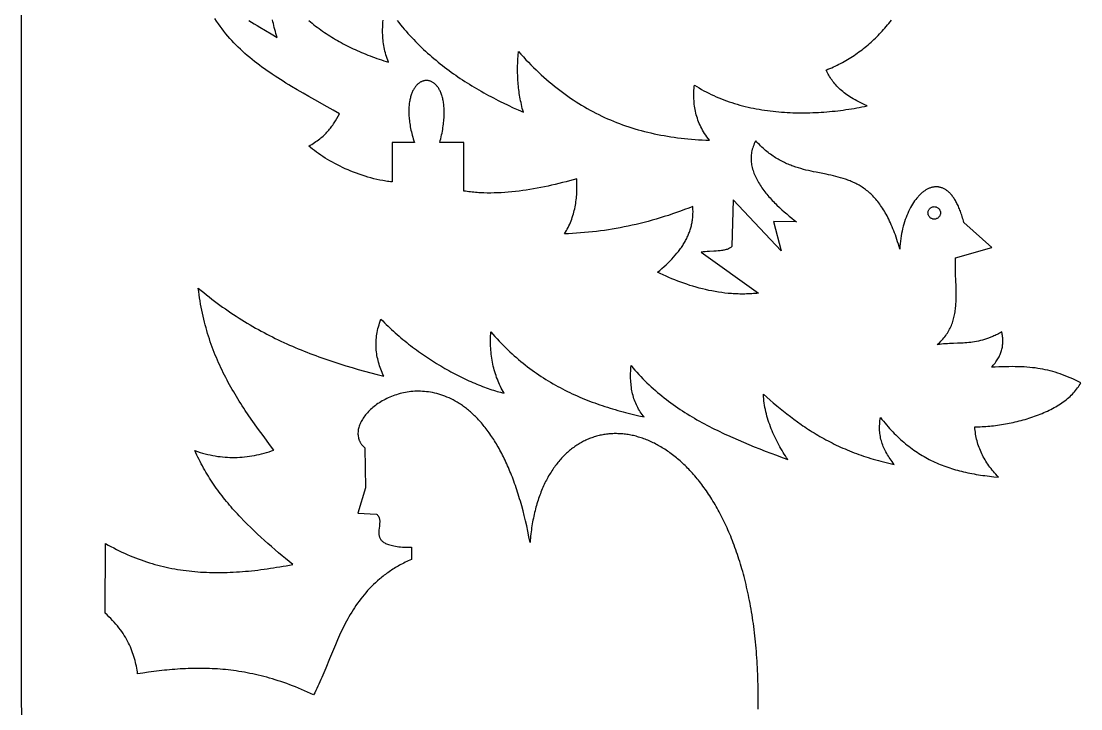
# Model space of a CAD drawing. Extents: x 2 to 372, y 3 to 246.
# Drawn here: x 98.9 to 192.2, y 63.8 to 124.4 of the extents above; entities that cross this region are included whole.
import ezdxf

# ---------------------------------------------------------------- set-up
doc = ezdxf.new("R2010")
doc.units = 0
doc.layers.add('Default_Layer', color=1, linetype='CONTINUOUS')
doc.layers.add('Vetor', color=1, linetype='CONTINUOUS')

msp = doc.modelspace()

# ---------------------------------------------------------------- linework, layer by layer
at = {"layer": 'Default_Layer'}
msp.add_lwpolyline([(178.723, 107.472), (178.726, 107.529), (178.734, 107.583), (178.748, 107.636), (178.766, 107.686), (178.789, 107.735), (178.817, 107.78), (178.848, 107.822), (178.884, 107.861), (178.923, 107.897), (178.965, 107.928), (179.011, 107.956), (179.059, 107.979), (179.109, 107.998), (179.162, 108.011), (179.217, 108.02), (179.273, 108.022), (179.329, 108.02), (179.384, 108.011), (179.436, 107.998), (179.487, 107.979), (179.535, 107.956), (179.58, 107.928), (179.623, 107.897), (179.662, 107.861), (179.697, 107.822), (179.729, 107.78), (179.757, 107.735), (179.78, 107.686), (179.798, 107.636), (179.812, 107.583), (179.82, 107.529), (179.823, 107.472), (179.82, 107.416), (179.812, 107.362), (179.798, 107.309), (179.78, 107.258), (179.757, 107.21), (179.729, 107.165), (179.697, 107.123), (179.662, 107.083), (179.623, 107.048), (179.58, 107.016), (179.535, 106.989), (179.487, 106.966), (179.436, 106.947), (179.384, 106.934), (179.329, 106.925), (179.273, 106.922), (179.217, 106.925), (179.162, 106.934), (179.109, 106.947), (179.059, 106.966), (179.011, 106.989), (178.965, 107.016), (178.923, 107.048), (178.884, 107.083), (178.848, 107.123), (178.817, 107.165), (178.789, 107.21), (178.766, 107.258), (178.748, 107.309), (178.734, 107.362), (178.726, 107.416), (178.723, 107.472)], close=True, dxfattribs=at)
at = {"layer": 'Vetor'}
for points in [[(98.947, 125.026), (98.967, 2.779)], [(163.772, 63.784), (163.777, 64.099), (163.781, 64.413), (163.782, 64.724), (163.782, 65.034), (163.781, 65.341), (163.777, 65.646), (163.772, 65.949), (163.765, 66.249), (163.756, 66.548), (163.746, 66.845), (163.734, 67.139), (163.72, 67.431), (163.705, 67.722), (163.688, 68.01), (163.669, 68.296), (163.649, 68.579), (163.627, 68.861), (163.604, 69.141), (163.579, 69.418), (163.552, 69.694), (163.524, 69.967), (163.494, 70.238), (163.463, 70.507), (163.431, 70.774), (163.396, 71.039), (163.361, 71.302), (163.324, 71.563), (163.285, 71.821), (163.245, 72.078), (163.204, 72.332), (163.161, 72.584), (163.117, 72.835), (163.071, 73.083), (163.024, 73.329), (162.976, 73.573), (162.926, 73.814), (162.875, 74.054), (162.823, 74.292), (162.769, 74.527), (162.714, 74.761), (162.658, 74.992), (162.6, 75.222), (162.542, 75.449), (162.482, 75.674), (162.421, 75.897), (162.358, 76.118), (162.295, 76.337), (162.23, 76.554), (162.164, 76.769), (162.097, 76.982), (162.029, 77.192), (161.96, 77.401), (161.889, 77.607), (161.818, 77.812), (161.745, 78.014), (161.671, 78.214), (161.596, 78.413), (161.521, 78.609), (161.444, 78.803), (161.366, 78.995), (161.287, 79.185), (161.207, 79.373), (161.126, 79.559), (161.045, 79.743), (160.962, 79.925), (160.878, 80.104), (160.794, 80.282), (160.708, 80.458), (160.622, 80.631), (160.535, 80.803), (160.446, 80.972), (160.357, 81.14), (160.267, 81.305), (160.177, 81.469), (160.085, 81.63), (159.993, 81.789), (159.9, 81.947), (159.806, 82.102), (159.711, 82.255), (159.616, 82.406), (159.52, 82.555), (159.423, 82.702), (159.326, 82.847), (159.227, 82.99), (159.129, 83.131), (159.029, 83.27), (158.929, 83.407), (158.828, 83.542), (158.726, 83.675), (158.624, 83.806), (158.522, 83.935), (158.418, 84.062), (158.315, 84.186), (158.21, 84.309), (158.105, 84.43), (158, 84.549), (157.894, 84.666), (157.787, 84.78), (157.68, 84.893), (157.573, 85.004), (157.465, 85.112), (157.357, 85.219), (157.248, 85.324), (157.138, 85.427), (157.029, 85.527), (156.919, 85.626), (156.808, 85.723), (156.698, 85.817), (156.586, 85.91), (156.475, 86.001), (156.363, 86.089), (156.251, 86.176), (156.139, 86.261), (156.026, 86.344), (155.913, 86.424), (155.8, 86.503), (155.686, 86.58), (155.573, 86.654), (155.459, 86.727), (155.344, 86.798), (155.23, 86.867), (155.116, 86.934), (155.001, 86.999), (154.886, 87.061), (154.771, 87.122), (154.656, 87.181), (154.541, 87.238), (154.426, 87.293), (154.31, 87.346), (154.195, 87.397), (154.079, 87.446), (153.964, 87.493), (153.848, 87.538), (153.732, 87.581), (153.617, 87.622), (153.501, 87.662), (153.386, 87.699), (153.27, 87.734), (153.155, 87.767), (153.039, 87.799), (152.924, 87.828), (152.809, 87.856), (152.694, 87.881), (152.579, 87.905), (152.464, 87.926), (152.349, 87.946), (152.234, 87.963), (152.12, 87.979), (152.006, 87.993), (151.892, 88.005), (151.778, 88.015), (151.664, 88.022), (151.551, 88.028), (151.438, 88.032), (151.325, 88.035), (151.213, 88.035), (151.101, 88.033), (150.989, 88.029), (150.877, 88.024), (150.766, 88.016), (150.655, 88.006), (150.544, 87.995), (150.434, 87.981), (150.324, 87.966), (150.215, 87.949), (150.106, 87.93), (149.998, 87.909), (149.889, 87.886), (149.782, 87.861), (149.675, 87.834), (149.568, 87.805), (149.462, 87.774), (149.356, 87.741), (149.251, 87.707), (149.147, 87.67), (149.043, 87.632), (148.939, 87.592), (148.836, 87.549), (148.734, 87.505), (148.632, 87.459), (148.531, 87.411), (148.431, 87.361), (148.331, 87.31), (148.232, 87.256), (148.133, 87.2), (148.036, 87.143), (147.939, 87.083), (147.842, 87.022), (147.747, 86.959), (147.652, 86.894), (147.558, 86.827), (147.464, 86.758), (147.372, 86.687), (147.28, 86.615), (147.189, 86.54), (147.099, 86.463), (147.01, 86.385), (146.921, 86.305), (146.834, 86.223), (146.747, 86.139), (146.661, 86.053), (146.576, 85.965), (146.492, 85.875), (146.409, 85.784), (146.327, 85.69), (146.246, 85.595), (146.166, 85.498), (146.087, 85.399), (146.008, 85.298), (145.931, 85.195), (145.855, 85.09), (145.78, 84.984), (145.706, 84.875), (145.633, 84.765), (145.561, 84.653), (145.49, 84.539), (145.421, 84.423), (145.352, 84.305), (145.285, 84.186), (145.218, 84.064), (145.153, 83.941), (145.089, 83.816), (145.026, 83.689), (144.965, 83.56), (144.905, 83.429), (144.845, 83.296), (144.788, 83.162), (144.731, 83.025), (144.676, 82.887), (144.622, 82.747), (144.569, 82.605), (144.517, 82.462), (144.467, 82.316), (144.418, 82.169), (144.371, 82.019), (144.325, 81.868), (144.28, 81.715), (144.237, 81.561), (144.195, 81.404), (144.155, 81.246), (144.116, 81.085), (144.078, 80.923), (144.042, 80.759), (144.007, 80.593), (143.974, 80.426), (143.942, 80.256), (143.912, 80.085), (143.884, 79.912), (143.857, 79.737), (143.831, 79.56), (143.807, 79.382), (143.785, 79.201), (143.764, 79.019), (143.745, 78.835), (143.727, 78.649), (143.711, 78.462), (143.618, 78.954), (143.52, 79.435), (143.419, 79.905), (143.314, 80.365), (143.206, 80.813), (143.095, 81.25), (142.98, 81.676), (142.862, 82.092), (142.801, 82.296), (142.74, 82.498), (142.678, 82.697), (142.616, 82.893), (142.552, 83.086), (142.488, 83.277), (142.424, 83.466), (142.358, 83.652), (142.292, 83.835), (142.225, 84.016), (142.157, 84.195), (142.089, 84.371), (142.02, 84.544), (141.95, 84.715), (141.88, 84.884), (141.809, 85.05), (141.737, 85.214), (141.665, 85.375), (141.592, 85.534), (141.519, 85.691), (141.445, 85.845), (141.37, 85.997), (141.295, 86.146), (141.22, 86.294), (141.143, 86.439), (141.067, 86.581), (140.989, 86.722), (140.912, 86.86), (140.833, 86.996), (140.754, 87.129), (140.675, 87.261), (140.595, 87.39), (140.515, 87.517), (140.434, 87.642), (140.353, 87.764), (140.272, 87.885), (140.19, 88.003), (140.107, 88.119), (140.024, 88.233), (139.941, 88.345), (139.858, 88.455), (139.774, 88.563), (139.689, 88.669), (139.605, 88.773), (139.52, 88.874), (139.434, 88.974), (139.348, 89.072), (139.262, 89.167), (139.176, 89.261), (139.09, 89.353), (139.003, 89.442), (138.916, 89.53), (138.828, 89.616), (138.74, 89.7), (138.653, 89.782), (138.564, 89.862), (138.476, 89.941), (138.387, 90.017), (138.299, 90.092), (138.21, 90.165), (138.121, 90.236), (138.031, 90.305), (137.942, 90.372), (137.852, 90.438), (137.762, 90.501), (137.673, 90.564), (137.583, 90.624), (137.492, 90.682), (137.312, 90.795), (137.131, 90.9), (136.95, 90.999), (136.769, 91.091), (136.588, 91.177), (136.406, 91.256), (136.225, 91.33), (136.044, 91.397), (135.864, 91.458), (135.683, 91.514), (135.503, 91.563), (135.324, 91.607), (135.145, 91.646), (134.967, 91.679), (134.79, 91.706), (134.613, 91.729), (134.437, 91.746), (134.263, 91.758), (134.089, 91.766), (133.917, 91.769), (133.745, 91.767), (133.575, 91.76), (133.407, 91.749), (133.24, 91.733), (133.075, 91.714), (132.911, 91.69), (132.749, 91.662), (132.589, 91.63), (132.43, 91.595), (132.274, 91.556), (132.12, 91.513), (131.968, 91.466), (131.818, 91.417), (131.67, 91.364), (131.525, 91.308), (131.382, 91.248), (131.242, 91.186), (131.104, 91.121), (130.969, 91.053), (130.837, 90.983), (130.708, 90.91), (130.582, 90.835), (130.458, 90.757), (130.338, 90.678), (130.221, 90.596), (130.108, 90.512), (129.998, 90.426), (129.891, 90.339), (129.788, 90.249), (129.688, 90.159), (129.592, 90.067), (129.5, 89.973), (129.411, 89.879), (129.327, 89.783), (129.247, 89.686), (129.17, 89.589), (129.098, 89.49), (129.03, 89.391), (128.967, 89.291), (128.908, 89.191), (128.853, 89.091), (128.803, 88.99), (128.758, 88.889), (128.717, 88.788), (128.682, 88.687), (128.651, 88.587), (128.625, 88.486), (128.604, 88.386), (128.589, 88.287), (128.579, 88.188), (128.574, 88.09), (128.574, 87.993), (128.58, 87.897), (128.591, 87.801), (128.609, 87.707), (128.631, 87.614), (128.645, 87.569), (128.66, 87.523), (128.677, 87.478), (128.695, 87.433), (128.714, 87.389), (128.735, 87.345), (128.758, 87.301), (128.782, 87.258), (128.807, 87.215), (128.835, 87.173), (128.863, 87.131), (128.894, 87.09), (128.925, 87.049), (128.959, 87.009), (128.994, 86.97), (129.031, 86.931), (129.069, 86.892), (129.109, 86.854), (129.15, 86.817), (129.193, 86.78), (129.242, 83.277), (128.562, 81.04), (130.213, 80.942), (130.259, 80.904), (130.3, 80.864), (130.336, 80.822), (130.368, 80.779), (130.395, 80.734), (130.418, 80.687), (130.438, 80.639), (130.454, 80.589), (130.467, 80.539), (130.476, 80.487), (130.483, 80.433), (130.487, 80.379), (130.489, 80.324), (130.489, 80.268), (130.487, 80.211), (130.484, 80.153), (130.473, 80.036), (130.459, 79.917), (130.428, 79.674), (130.416, 79.552), (130.408, 79.43), (130.406, 79.37), (130.406, 79.31), (130.409, 79.25), (130.413, 79.191), (130.42, 79.132), (130.431, 79.074), (130.444, 79.017), (130.46, 78.961), (130.48, 78.905), (130.504, 78.851), (130.532, 78.797), (130.564, 78.745), (130.601, 78.693), (130.643, 78.644), (130.689, 78.595), (130.741, 78.548), (130.799, 78.502), (130.862, 78.458), (130.932, 78.415), (131.007, 78.375), (131.089, 78.336), (131.178, 78.299), (131.274, 78.264), (131.378, 78.231), (131.488, 78.2), (131.607, 78.171), (131.733, 78.145), (131.868, 78.121), (132.011, 78.1), (132.163, 78.081), (132.324, 78.064), (132.494, 78.05), (132.674, 78.039), (132.863, 78.031), (133.062, 78.026), (133.272, 78.024), (133.272, 76.954), (133.136, 76.893), (133.003, 76.831), (132.871, 76.769), (132.741, 76.705), (132.612, 76.64), (132.486, 76.575), (132.361, 76.508), (132.238, 76.441), (132.117, 76.372), (131.997, 76.303), (131.879, 76.233), (131.763, 76.161), (131.648, 76.089), (131.535, 76.016), (131.424, 75.942), (131.314, 75.868), (131.206, 75.792), (131.1, 75.716), (130.995, 75.638), (130.891, 75.56), (130.789, 75.481), (130.689, 75.402), (130.589, 75.321), (130.492, 75.24), (130.301, 75.076), (130.116, 74.908), (129.936, 74.738), (129.761, 74.565), (129.591, 74.389), (129.427, 74.211), (129.267, 74.031), (129.112, 73.848), (128.962, 73.663), (128.815, 73.476), (128.674, 73.287), (128.536, 73.096), (128.402, 72.904), (128.272, 72.709), (128.145, 72.513), (128.022, 72.316), (127.903, 72.117), (127.787, 71.916), (127.673, 71.715), (127.563, 71.512), (127.455, 71.309), (127.35, 71.104), (127.248, 70.899), (127.147, 70.693), (127.049, 70.486), (126.953, 70.279), (126.859, 70.072), (126.767, 69.864), (126.586, 69.447), (126.411, 69.031), (126.239, 68.615), (126.071, 68.201), (125.737, 67.38), (125.569, 66.975), (125.4, 66.575), (125.314, 66.376), (125.227, 66.18), (125.139, 65.984), (125.05, 65.791), (124.959, 65.599), (124.867, 65.409), (124.773, 65.221), (124.678, 65.035), (124.409, 65.16), (124.142, 65.281), (123.877, 65.398), (123.613, 65.511), (123.35, 65.62), (123.089, 65.726), (122.829, 65.827), (122.57, 65.925), (122.313, 66.019), (122.057, 66.11), (121.802, 66.196), (121.549, 66.28), (121.297, 66.36), (121.045, 66.436), (120.795, 66.509), (120.546, 66.579), (120.298, 66.645), (120.051, 66.708), (119.805, 66.768), (119.56, 66.824), (119.316, 66.878), (119.072, 66.928), (118.83, 66.976), (118.588, 67.02), (118.347, 67.061), (118.107, 67.1), (117.867, 67.136), (117.628, 67.169), (117.39, 67.199), (117.152, 67.226), (116.915, 67.251), (116.678, 67.273), (116.442, 67.293), (116.207, 67.31), (115.972, 67.325), (115.737, 67.337), (115.502, 67.347), (115.268, 67.354), (115.034, 67.359), (114.801, 67.362), (114.568, 67.363), (114.334, 67.362), (114.102, 67.358), (113.869, 67.353), (113.636, 67.345), (113.403, 67.336), (113.171, 67.324), (112.938, 67.311), (112.706, 67.296), (112.473, 67.279), (112.24, 67.261), (112.007, 67.241), (111.774, 67.219), (111.541, 67.195), (111.073, 67.144), (110.605, 67.087), (110.134, 67.024), (109.663, 66.956), (109.189, 66.884), (109.166, 67.052), (109.14, 67.22), (109.112, 67.388), (109.08, 67.557), (109.044, 67.726), (109.005, 67.896), (108.963, 68.065), (108.916, 68.235), (108.866, 68.406), (108.812, 68.576), (108.753, 68.746), (108.691, 68.916), (108.623, 69.086), (108.552, 69.257), (108.475, 69.426), (108.394, 69.596), (108.307, 69.765), (108.216, 69.934), (108.119, 70.103), (108.017, 70.271), (107.91, 70.439), (107.796, 70.606), (107.677, 70.772), (107.552, 70.938), (107.421, 71.103), (107.284, 71.268), (107.141, 71.431), (106.991, 71.594), (106.834, 71.756), (106.671, 71.917), (106.501, 72.076), (106.324, 72.235), (106.373, 78.364), (106.61, 78.228), (106.847, 78.096), (107.085, 77.968), (107.323, 77.844), (107.562, 77.724), (107.801, 77.609), (108.041, 77.497), (108.281, 77.389), (108.521, 77.285), (108.763, 77.185), (109.004, 77.089), (109.247, 76.996), (109.49, 76.908), (109.733, 76.823), (109.977, 76.742), (110.221, 76.664), (110.467, 76.59), (110.712, 76.52), (110.959, 76.453), (111.205, 76.389), (111.453, 76.33), (111.701, 76.273), (111.95, 76.22), (112.2, 76.17), (112.45, 76.124), (112.701, 76.081), (112.952, 76.041), (113.204, 76.004), (113.457, 75.971), (113.711, 75.941), (113.965, 75.914), (114.22, 75.889), (114.476, 75.868), (114.733, 75.85), (114.99, 75.835), (115.248, 75.823), (115.507, 75.813), (115.767, 75.807), (116.028, 75.803), (116.289, 75.802), (116.551, 75.804), (116.814, 75.809), (117.078, 75.816), (117.343, 75.826), (117.608, 75.838), (117.875, 75.853), (118.142, 75.87), (118.41, 75.89), (118.68, 75.913), (118.95, 75.937), (119.221, 75.964), (119.493, 75.994), (119.766, 76.026), (120.039, 76.06), (120.314, 76.096), (120.59, 76.134), (120.867, 76.175), (121.145, 76.217), (121.423, 76.262), (121.703, 76.309), (121.984, 76.358), (122.266, 76.408), (122.549, 76.461), (122.833, 76.516), (122.212, 77.028), (121.901, 77.288), (121.589, 77.551), (121.278, 77.816), (120.968, 78.085), (120.658, 78.356), (120.35, 78.631), (120.043, 78.909), (119.738, 79.191), (119.436, 79.476), (119.136, 79.765), (118.84, 80.058), (118.546, 80.354), (118.257, 80.655), (118.113, 80.808), (117.971, 80.961), (117.83, 81.115), (117.69, 81.27), (117.551, 81.427), (117.414, 81.585), (117.277, 81.743), (117.143, 81.903), (117.009, 82.065), (116.877, 82.227), (116.746, 82.391), (116.617, 82.556), (116.489, 82.722), (116.363, 82.89), (116.238, 83.059), (116.115, 83.229), (115.994, 83.4), (115.875, 83.573), (115.757, 83.747), (115.642, 83.923), (115.528, 84.1), (115.416, 84.278), (115.306, 84.458), (115.198, 84.639), (115.092, 84.822), (114.988, 85.007), (114.886, 85.192), (114.787, 85.38), (114.69, 85.569), (114.595, 85.759), (114.502, 85.951), (114.412, 86.145), (114.324, 86.34), (114.238, 86.536), (114.464, 86.459), (114.688, 86.387), (114.912, 86.32), (115.134, 86.259), (115.356, 86.204), (115.576, 86.154), (115.796, 86.109), (116.015, 86.07), (116.234, 86.036), (116.451, 86.007), (116.668, 85.983), (116.885, 85.965), (117.101, 85.951), (117.317, 85.943), (117.532, 85.939), (117.747, 85.941), (117.961, 85.947), (118.175, 85.958), (118.39, 85.974), (118.604, 85.994), (118.818, 86.019), (119.032, 86.049), (119.246, 86.083), (119.46, 86.122), (119.674, 86.165), (119.888, 86.212), (120.103, 86.264), (120.318, 86.32), (120.533, 86.38), (120.749, 86.444), (120.965, 86.513), (121.182, 86.585), (120.889, 86.971), (120.598, 87.357), (120.309, 87.743), (120.024, 88.129), (119.742, 88.517), (119.463, 88.906), (119.188, 89.297), (118.918, 89.69), (118.652, 90.086), (118.521, 90.285), (118.391, 90.485), (118.263, 90.685), (118.135, 90.887), (118.009, 91.089), (117.885, 91.293), (117.762, 91.498), (117.641, 91.703), (117.521, 91.91), (117.402, 92.118), (117.286, 92.328), (117.17, 92.538), (117.057, 92.75), (116.945, 92.964), (116.836, 93.179), (116.728, 93.395), (116.621, 93.613), (116.517, 93.833), (116.415, 94.054), (116.314, 94.277), (116.216, 94.501), (116.12, 94.728), (116.025, 94.956), (115.933, 95.187), (115.843, 95.419), (115.756, 95.653), (115.67, 95.889), (115.587, 96.128), (115.506, 96.369), (115.428, 96.611), (115.352, 96.856), (115.279, 97.104), (115.208, 97.354), (115.139, 97.606), (115.073, 97.86), (115.01, 98.117), (114.949, 98.377), (114.891, 98.639), (114.836, 98.904), (114.784, 99.172), (114.734, 99.443), (114.687, 99.716), (114.644, 99.992), (114.603, 100.271), (114.565, 100.553), (114.53, 100.838), (114.767, 100.641), (115.004, 100.448), (115.241, 100.258), (115.479, 100.07), (115.716, 99.886), (115.954, 99.705), (116.193, 99.527), (116.432, 99.353), (116.671, 99.181), (116.91, 99.012), (117.15, 98.845), (117.39, 98.682), (117.631, 98.521), (117.872, 98.364), (118.114, 98.209), (118.356, 98.056), (118.598, 97.906), (118.841, 97.759), (119.085, 97.615), (119.329, 97.473), (119.573, 97.333), (119.819, 97.196), (120.064, 97.061), (120.311, 96.929), (120.558, 96.799), (120.805, 96.671), (121.053, 96.545), (121.302, 96.422), (121.552, 96.301), (121.802, 96.181), (122.053, 96.064), (122.305, 95.949), (122.557, 95.836), (122.81, 95.725), (123.064, 95.616), (123.319, 95.509), (123.575, 95.403), (123.831, 95.3), (124.088, 95.198), (124.347, 95.098), (124.606, 94.999), (124.865, 94.902), (125.126, 94.807), (125.388, 94.713), (125.651, 94.621), (125.914, 94.53), (126.179, 94.441), (126.445, 94.353), (126.711, 94.267), (126.979, 94.181), (127.248, 94.097), (127.518, 94.015), (128.06, 93.853), (128.608, 93.695), (129.16, 93.542), (129.716, 93.393), (130.278, 93.246), (130.844, 93.104), (130.775, 93.256), (130.709, 93.407), (130.646, 93.559), (130.587, 93.71), (130.532, 93.861), (130.48, 94.012), (130.432, 94.164), (130.388, 94.315), (130.347, 94.467), (130.311, 94.618), (130.278, 94.77), (130.25, 94.923), (130.225, 95.075), (130.205, 95.228), (130.189, 95.382), (130.177, 95.536), (130.169, 95.69), (130.166, 95.846), (130.167, 96.001), (130.172, 96.158), (130.182, 96.316), (130.196, 96.474), (130.215, 96.633), (130.239, 96.793), (130.267, 96.954), (130.3, 97.116), (130.338, 97.279), (130.381, 97.444), (130.429, 97.609), (130.481, 97.776), (130.539, 97.944), (130.602, 98.114), (130.753, 97.958), (130.907, 97.804), (131.062, 97.65), (131.219, 97.499), (131.377, 97.348), (131.537, 97.2), (131.699, 97.052), (131.861, 96.906), (132.025, 96.762), (132.191, 96.619), (132.357, 96.477), (132.525, 96.337), (132.694, 96.199), (132.863, 96.062), (133.034, 95.927), (133.206, 95.793), (133.379, 95.662), (133.552, 95.531), (133.726, 95.403), (133.901, 95.276), (134.077, 95.15), (134.253, 95.027), (134.429, 94.905), (134.606, 94.785), (134.784, 94.666), (134.962, 94.55), (135.14, 94.435), (135.318, 94.322), (135.497, 94.21), (135.676, 94.101), (135.855, 93.994), (136.034, 93.888), (136.212, 93.784), (136.391, 93.682), (136.57, 93.582), (136.748, 93.484), (136.926, 93.388), (137.104, 93.294), (137.281, 93.202), (137.458, 93.112), (137.635, 93.024), (137.811, 92.938), (137.986, 92.854), (138.161, 92.772), (138.335, 92.693), (138.508, 92.615), (138.681, 92.539), (138.852, 92.466), (139.023, 92.395), (139.192, 92.326), (139.361, 92.259), (139.528, 92.194), (139.694, 92.131), (139.859, 92.071), (140.023, 92.013), (140.185, 91.958), (140.346, 91.904), (140.506, 91.853), (140.664, 91.804), (140.82, 91.758), (140.975, 91.714), (141.128, 91.672), (141.28, 91.633), (141.429, 91.596), (141.344, 91.743), (141.263, 91.891), (141.184, 92.042), (141.108, 92.195), (141.036, 92.349), (140.967, 92.505), (140.901, 92.663), (140.838, 92.822), (140.778, 92.983), (140.721, 93.146), (140.667, 93.31), (140.617, 93.475), (140.569, 93.642), (140.525, 93.81), (140.484, 93.979), (140.446, 94.15), (140.411, 94.321), (140.379, 94.494), (140.351, 94.667), (140.325, 94.842), (140.303, 95.018), (140.284, 95.194), (140.268, 95.372), (140.255, 95.55), (140.245, 95.728), (140.238, 95.908), (140.235, 96.088), (140.234, 96.268), (140.237, 96.449), (140.243, 96.631), (140.252, 96.813), (140.264, 96.995), (140.446, 96.787), (140.629, 96.582), (140.813, 96.38), (140.998, 96.183), (141.184, 95.989), (141.371, 95.799), (141.559, 95.612), (141.748, 95.428), (141.938, 95.248), (142.129, 95.072), (142.322, 94.899), (142.515, 94.729), (142.709, 94.563), (142.904, 94.399), (143.1, 94.239), (143.297, 94.083), (143.495, 93.929), (143.694, 93.778), (143.894, 93.631), (144.095, 93.486), (144.297, 93.345), (144.499, 93.206), (144.703, 93.07), (144.908, 92.938), (145.113, 92.808), (145.319, 92.68), (145.527, 92.556), (145.735, 92.434), (145.944, 92.315), (146.154, 92.198), (146.364, 92.084), (146.576, 91.973), (146.789, 91.864), (147.002, 91.757), (147.216, 91.653), (147.431, 91.551), (147.647, 91.452), (147.863, 91.355), (148.081, 91.26), (148.299, 91.167), (148.518, 91.077), (148.738, 90.989), (148.959, 90.902), (149.18, 90.818), (149.402, 90.736), (149.625, 90.656), (149.849, 90.578), (150.073, 90.501), (150.299, 90.427), (150.525, 90.354), (150.751, 90.283), (150.979, 90.214), (151.207, 90.146), (151.436, 90.08), (151.665, 90.016), (151.896, 89.954), (152.127, 89.892), (152.358, 89.833), (152.591, 89.775), (152.824, 89.718), (153.292, 89.608), (153.762, 89.504), (153.669, 89.615), (153.579, 89.727), (153.494, 89.842), (153.413, 89.96), (153.336, 90.079), (153.263, 90.201), (153.194, 90.324), (153.129, 90.45), (153.068, 90.578), (153.011, 90.708), (152.957, 90.84), (152.907, 90.974), (152.86, 91.11), (152.818, 91.247), (152.778, 91.387), (152.742, 91.529), (152.71, 91.672), (152.681, 91.817), (152.655, 91.965), (152.633, 92.113), (152.613, 92.264), (152.597, 92.416), (152.584, 92.57), (152.574, 92.726), (152.567, 92.883), (152.563, 93.042), (152.562, 93.203), (152.563, 93.365), (152.568, 93.528), (152.575, 93.693), (152.584, 93.86), (152.597, 94.028), (152.765, 93.827), (152.936, 93.63), (153.108, 93.437), (153.283, 93.246), (153.459, 93.059), (153.637, 92.874), (153.816, 92.693), (153.998, 92.515), (154.181, 92.34), (154.366, 92.168), (154.553, 91.999), (154.741, 91.833), (154.931, 91.669), (155.123, 91.508), (155.317, 91.35), (155.512, 91.194), (155.708, 91.041), (155.906, 90.891), (156.106, 90.743), (156.308, 90.597), (156.51, 90.454), (156.715, 90.313), (156.921, 90.174), (157.128, 90.037), (157.337, 89.903), (157.547, 89.771), (157.758, 89.64), (157.971, 89.512), (158.185, 89.386), (158.401, 89.261), (158.618, 89.138), (158.836, 89.017), (159.056, 88.898), (159.276, 88.781), (159.498, 88.665), (159.722, 88.55), (159.946, 88.437), (160.172, 88.326), (160.399, 88.216), (160.626, 88.107), (160.856, 87.999), (161.086, 87.893), (161.549, 87.684), (162.017, 87.479), (162.488, 87.278), (162.964, 87.081), (163.443, 86.886), (163.926, 86.694), (164.412, 86.505), (164.901, 86.317), (165.393, 86.13), (165.889, 85.944), (166.386, 85.758), (166.284, 85.912), (166.182, 86.067), (166.081, 86.225), (165.982, 86.386), (165.884, 86.549), (165.788, 86.714), (165.693, 86.881), (165.6, 87.05), (165.509, 87.221), (165.42, 87.393), (165.333, 87.568), (165.248, 87.744), (165.166, 87.922), (165.087, 88.101), (165.01, 88.282), (164.936, 88.464), (164.865, 88.648), (164.797, 88.832), (164.733, 89.018), (164.671, 89.205), (164.614, 89.393), (164.56, 89.581), (164.509, 89.771), (164.463, 89.961), (164.421, 90.152), (164.383, 90.343), (164.349, 90.535), (164.32, 90.727), (164.295, 90.92), (164.275, 91.112), (164.26, 91.305), (164.25, 91.498), (164.538, 91.243), (164.827, 90.989), (165.118, 90.739), (165.412, 90.491), (165.708, 90.246), (166.007, 90.004), (166.309, 89.765), (166.615, 89.53), (166.924, 89.298), (167.238, 89.07), (167.556, 88.846), (167.716, 88.735), (167.878, 88.626), (168.041, 88.517), (168.206, 88.41), (168.371, 88.304), (168.538, 88.198), (168.707, 88.094), (168.877, 87.991), (169.048, 87.89), (169.221, 87.789), (169.395, 87.69), (169.571, 87.592), (169.749, 87.495), (169.928, 87.399), (170.108, 87.305), (170.291, 87.212), (170.475, 87.12), (170.661, 87.03), (170.849, 86.941), (171.039, 86.854), (171.231, 86.767), (171.424, 86.683), (171.62, 86.599), (171.817, 86.518), (172.017, 86.437), (172.218, 86.359), (172.422, 86.281), (172.628, 86.206), (172.836, 86.132), (173.047, 86.059), (173.259, 85.988), (173.474, 85.919), (173.691, 85.851), (173.911, 85.785), (174.133, 85.721), (174.357, 85.659), (174.584, 85.598), (174.814, 85.539), (175.046, 85.481), (175.28, 85.426), (175.518, 85.372), (175.758, 85.32), (175.662, 85.445), (175.57, 85.568), (175.482, 85.691), (175.397, 85.813), (175.315, 85.935), (175.237, 86.057), (175.163, 86.178), (175.092, 86.299), (175.025, 86.421), (174.962, 86.542), (174.902, 86.664), (174.846, 86.785), (174.793, 86.908), (174.745, 87.031), (174.7, 87.154), (174.659, 87.278), (174.622, 87.404), (174.589, 87.53), (174.559, 87.657), (174.534, 87.785), (174.512, 87.915), (174.495, 88.046), (174.481, 88.178), (174.472, 88.312), (174.466, 88.448), (174.465, 88.586), (174.467, 88.725), (174.474, 88.867), (174.485, 89.01), (174.501, 89.156), (174.52, 89.305), (174.544, 89.455), (174.677, 89.286), (174.81, 89.12), (174.944, 88.958), (175.079, 88.799), (175.214, 88.644), (175.35, 88.492), (175.486, 88.343), (175.624, 88.198), (175.761, 88.056), (175.9, 87.917), (176.039, 87.782), (176.179, 87.649), (176.319, 87.52), (176.46, 87.393), (176.602, 87.27), (176.745, 87.15), (176.889, 87.033), (177.034, 86.919), (177.179, 86.807), (177.325, 86.699), (177.472, 86.593), (177.621, 86.49), (177.77, 86.39), (177.92, 86.292), (178.071, 86.198), (178.223, 86.106), (178.376, 86.016), (178.53, 85.929), (178.685, 85.845), (178.841, 85.763), (178.998, 85.683), (179.156, 85.606), (179.316, 85.532), (179.477, 85.459), (179.638, 85.389), (179.801, 85.322), (179.966, 85.256), (180.131, 85.193), (180.298, 85.132), (180.466, 85.073), (180.635, 85.016), (180.806, 84.961), (180.978, 84.909), (181.151, 84.858), (181.326, 84.809), (181.502, 84.762), (181.68, 84.717), (181.859, 84.674), (182.039, 84.632), (182.221, 84.593), (182.405, 84.555), (182.589, 84.518), (182.776, 84.484), (182.964, 84.451), (183.154, 84.419), (183.345, 84.389), (183.538, 84.361), (183.732, 84.334), (183.928, 84.309), (184.126, 84.285), (184.326, 84.262), (184.527, 84.241), (184.934, 84.202), (184.816, 84.326), (184.702, 84.452), (184.59, 84.577), (184.482, 84.703), (184.378, 84.83), (184.277, 84.957), (184.179, 85.084), (184.085, 85.213), (183.994, 85.342), (183.906, 85.471), (183.822, 85.602), (183.742, 85.733), (183.665, 85.866), (183.591, 85.999), (183.52, 86.134), (183.453, 86.269), (183.39, 86.406), (183.33, 86.543), (183.273, 86.683), (183.22, 86.823), (183.17, 86.965), (183.123, 87.108), (183.08, 87.252), (183.041, 87.398), (183.005, 87.546), (182.972, 87.695), (182.942, 87.846), (182.916, 87.999), (182.894, 88.154), (182.875, 88.31), (182.859, 88.468), (182.847, 88.628), (183.005, 88.631), (183.164, 88.635), (183.326, 88.641), (183.489, 88.649), (183.654, 88.659), (183.82, 88.671), (183.987, 88.684), (184.155, 88.7), (184.325, 88.717), (184.495, 88.736), (184.667, 88.757), (184.839, 88.78), (185.011, 88.805), (185.185, 88.831), (185.358, 88.859), (185.532, 88.89), (185.707, 88.922), (185.881, 88.956), (186.055, 88.992), (186.229, 89.029), (186.403, 89.069), (186.577, 89.11), (186.75, 89.153), (186.923, 89.198), (187.095, 89.245), (187.266, 89.294), (187.437, 89.345), (187.606, 89.397), (187.775, 89.451), (187.942, 89.508), (188.108, 89.566), (188.273, 89.626), (188.436, 89.687), (188.597, 89.751), (188.757, 89.816), (188.915, 89.884), (189.071, 89.953), (189.225, 90.024), (189.377, 90.097), (189.527, 90.171), (189.674, 90.248), (189.819, 90.326), (189.961, 90.406), (190.101, 90.489), (190.238, 90.573), (190.372, 90.658), (190.503, 90.746), (190.631, 90.836), (190.755, 90.927), (190.877, 91.02), (190.995, 91.115), (191.109, 91.212), (191.22, 91.311), (191.327, 91.412), (191.43, 91.514), (191.53, 91.618), (191.625, 91.725), (191.716, 91.833), (191.803, 91.943), (191.885, 92.054), (191.963, 92.168), (192.037, 92.283), (192.105, 92.401), (192.169, 92.52), (191.93, 92.637), (191.696, 92.748), (191.465, 92.854), (191.238, 92.954), (191.013, 93.048), (190.791, 93.137), (190.571, 93.22), (190.353, 93.298), (190.135, 93.371), (189.918, 93.439), (189.701, 93.503), (189.484, 93.561), (189.266, 93.614), (189.046, 93.663), (188.824, 93.708), (188.6, 93.748), (188.374, 93.784), (188.143, 93.816), (187.909, 93.843), (187.671, 93.867), (187.428, 93.887), (187.18, 93.903), (186.926, 93.916), (186.666, 93.924), (186.399, 93.93), (186.125, 93.932), (185.843, 93.931), (185.553, 93.927), (185.255, 93.92), (184.947, 93.91), (184.63, 93.897), (184.303, 93.882), (184.389, 93.974), (184.471, 94.067), (184.548, 94.159), (184.622, 94.251), (184.691, 94.343), (184.756, 94.435), (184.818, 94.527), (184.875, 94.619), (184.929, 94.711), (184.979, 94.804), (185.025, 94.897), (185.067, 94.99), (185.106, 95.083), (185.141, 95.177), (185.173, 95.271), (185.201, 95.366), (185.226, 95.461), (185.248, 95.557), (185.266, 95.653), (185.281, 95.751), (185.293, 95.849), (185.301, 95.948), (185.307, 96.048), (185.309, 96.149), (185.309, 96.25), (185.305, 96.353), (185.299, 96.457), (185.29, 96.562), (185.278, 96.668), (185.263, 96.776), (185.246, 96.885), (185.226, 96.995), (185.123, 96.937), (185.021, 96.881), (184.921, 96.828), (184.821, 96.777), (184.723, 96.728), (184.625, 96.681), (184.528, 96.637), (184.432, 96.594), (184.337, 96.553), (184.242, 96.515), (184.056, 96.443), (183.873, 96.379), (183.692, 96.321), (183.513, 96.27), (183.337, 96.224), (183.163, 96.184), (182.99, 96.15), (182.819, 96.119), (182.649, 96.094), (182.48, 96.071), (182.312, 96.053), (182.145, 96.037), (181.978, 96.024), (181.811, 96.013), (181.644, 96.004), (181.308, 95.989), (180.97, 95.976), (180.626, 95.962), (180.451, 95.953), (180.275, 95.942), (180.096, 95.93), (179.915, 95.915), (179.731, 95.897), (179.545, 95.876), (179.654, 95.971), (179.758, 96.068), (179.858, 96.166), (179.953, 96.266), (180.044, 96.367), (180.131, 96.469), (180.213, 96.573), (180.291, 96.678), (180.365, 96.784), (180.436, 96.891), (180.502, 97), (180.565, 97.11), (180.624, 97.221), (180.679, 97.333), (180.731, 97.446), (180.78, 97.561), (180.825, 97.676), (180.868, 97.792), (180.907, 97.909), (180.943, 98.027), (180.977, 98.145), (181.008, 98.265), (181.036, 98.385), (181.062, 98.506), (181.085, 98.628), (181.106, 98.75), (181.124, 98.873), (181.141, 98.997), (181.155, 99.121), (181.168, 99.245), (181.178, 99.37), (181.187, 99.496), (181.195, 99.622), (181.2, 99.748), (181.208, 100.001), (181.21, 100.255), (181.208, 100.51), (181.203, 100.765), (181.195, 101.021), (181.174, 101.531), (181.153, 102.037), (181.144, 102.288), (181.137, 102.538), (181.133, 102.786), (181.133, 103.031), (181.137, 103.274), (181.147, 103.514), (184.352, 104.438), (181.875, 106.627), (181.841, 106.761), (181.806, 106.892), (181.77, 107.019), (181.733, 107.144), (181.695, 107.265), (181.657, 107.383), (181.617, 107.498), (181.577, 107.61), (181.536, 107.719), (181.495, 107.825), (181.452, 107.928), (181.409, 108.027), (181.365, 108.124), (181.32, 108.218), (181.275, 108.308), (181.229, 108.396), (181.183, 108.481), (181.135, 108.563), (181.088, 108.642), (181.039, 108.718), (180.99, 108.791), (180.941, 108.862), (180.891, 108.93), (180.84, 108.995), (180.789, 109.057), (180.738, 109.116), (180.686, 109.173), (180.633, 109.227), (180.58, 109.278), (180.527, 109.326), (180.474, 109.372), (180.42, 109.416), (180.365, 109.456), (180.31, 109.494), (180.255, 109.53), (180.2, 109.563), (180.145, 109.593), (180.089, 109.621), (180.033, 109.646), (179.976, 109.669), (179.92, 109.69), (179.863, 109.708), (179.806, 109.723), (179.749, 109.737), (179.692, 109.748), (179.635, 109.756), (179.577, 109.762), (179.52, 109.766), (179.462, 109.767), (179.405, 109.767), (179.347, 109.764), (179.29, 109.758), (179.232, 109.751), (179.174, 109.741), (179.117, 109.729), (179.059, 109.715), (179.002, 109.699), (178.945, 109.681), (178.888, 109.66), (178.831, 109.638), (178.774, 109.613), (178.717, 109.587), (178.66, 109.558), (178.604, 109.527), (178.548, 109.495), (178.492, 109.46), (178.436, 109.424), (178.381, 109.385), (178.326, 109.345), (178.271, 109.302), (178.217, 109.258), (178.163, 109.212), (178.109, 109.165), (178.056, 109.115), (178.003, 109.064), (177.95, 109.01), (177.898, 108.955), (177.847, 108.899), (177.745, 108.78), (177.645, 108.655), (177.548, 108.524), (177.452, 108.385), (177.36, 108.241), (177.269, 108.091), (177.182, 107.935), (177.098, 107.773), (177.016, 107.605), (176.938, 107.432), (176.863, 107.254), (176.791, 107.07), (176.724, 106.882), (176.659, 106.689), (176.599, 106.491), (176.543, 106.289), (176.491, 106.082), (176.443, 105.871), (176.4, 105.657), (176.362, 105.438), (176.328, 105.215), (176.299, 104.99), (176.275, 104.76), (176.256, 104.528), (176.243, 104.292), (176.18, 104.511), (176.117, 104.725), (176.052, 104.933), (175.986, 105.136), (175.919, 105.335), (175.852, 105.528), (175.783, 105.717), (175.713, 105.901), (175.643, 106.08), (175.571, 106.254), (175.499, 106.424), (175.425, 106.589), (175.351, 106.75), (175.276, 106.906), (175.2, 107.058), (175.123, 107.206), (175.045, 107.349), (174.967, 107.489), (174.887, 107.624), (174.807, 107.756), (174.726, 107.883), (174.644, 108.007), (174.561, 108.127), (174.478, 108.243), (174.393, 108.356), (174.308, 108.465), (174.222, 108.571), (174.136, 108.673), (174.049, 108.772), (173.961, 108.867), (173.872, 108.96), (173.783, 109.049), (173.693, 109.136), (173.602, 109.219), (173.51, 109.299), (173.418, 109.377), (173.326, 109.452), (173.232, 109.524), (173.138, 109.593), (173.044, 109.66), (172.948, 109.725), (172.853, 109.787), (172.756, 109.846), (172.659, 109.904), (172.562, 109.959), (172.464, 110.012), (172.365, 110.063), (172.266, 110.112), (172.166, 110.159), (172.066, 110.204), (171.965, 110.248), (171.864, 110.289), (171.763, 110.33), (171.661, 110.368), (171.558, 110.405), (171.455, 110.441), (171.248, 110.508), (171.039, 110.57), (170.829, 110.628), (170.617, 110.683), (170.403, 110.734), (170.189, 110.782), (169.973, 110.829), (169.756, 110.874), (169.319, 110.962), (168.879, 111.05), (168.657, 111.097), (168.435, 111.145), (168.213, 111.195), (167.99, 111.249), (167.767, 111.306), (167.543, 111.367), (167.32, 111.433), (167.096, 111.504), (166.872, 111.582), (166.76, 111.622), (166.648, 111.665), (166.536, 111.709), (166.424, 111.756), (166.313, 111.804), (166.201, 111.854), (166.09, 111.906), (165.978, 111.96), (165.867, 112.016), (165.755, 112.075), (165.644, 112.136), (165.533, 112.199), (165.422, 112.265), (165.312, 112.333), (165.201, 112.404), (165.091, 112.478), (164.981, 112.554), (164.871, 112.633), (164.761, 112.715), (164.651, 112.8), (164.542, 112.888), (164.433, 112.979), (164.324, 113.073), (164.216, 113.17), (164.107, 113.271), (163.999, 113.375), (163.892, 113.483), (163.784, 113.594), (163.677, 113.708), (163.57, 113.826), (163.504, 113.701), (163.445, 113.575), (163.391, 113.45), (163.343, 113.324), (163.301, 113.199), (163.265, 113.073), (163.234, 112.948), (163.209, 112.823), (163.189, 112.698), (163.175, 112.573), (163.165, 112.448), (163.161, 112.323), (163.161, 112.198), (163.167, 112.074), (163.177, 111.95), (163.192, 111.827), (163.211, 111.703), (163.235, 111.58), (163.263, 111.457), (163.295, 111.335), (163.331, 111.213), (163.371, 111.091), (163.415, 110.97), (163.462, 110.85), (163.514, 110.73), (163.569, 110.61), (163.627, 110.491), (163.688, 110.372), (163.753, 110.254), (163.821, 110.137), (163.891, 110.02), (163.965, 109.904), (164.041, 109.789), (164.12, 109.674), (164.201, 109.56), (164.285, 109.447), (164.371, 109.335), (164.46, 109.223), (164.55, 109.112), (164.642, 109.002), (164.737, 108.893), (164.833, 108.785), (164.93, 108.677), (165.029, 108.571), (165.13, 108.466), (165.232, 108.361), (165.335, 108.258), (165.439, 108.155), (165.65, 107.954), (165.864, 107.756), (166.08, 107.564), (166.298, 107.376), (166.516, 107.193), (166.733, 107.015), (166.95, 106.842), (167.163, 106.676), (165.124, 106.724), (165.804, 104.146), (161.58, 108.621), (161.482, 104.535), (161.458, 104.509), (161.432, 104.484), (161.405, 104.46), (161.377, 104.438), (161.317, 104.395), (161.254, 104.357), (161.187, 104.322), (161.117, 104.29), (161.043, 104.262), (160.967, 104.237), (160.887, 104.215), (160.805, 104.196), (160.72, 104.178), (160.634, 104.163), (160.545, 104.151), (160.454, 104.139), (160.362, 104.13), (160.269, 104.122), (160.078, 104.108), (159.885, 104.098), (159.498, 104.079), (159.306, 104.067), (159.119, 104.051), (159.028, 104.041), (158.938, 104.029), (158.849, 104.016), (158.763, 104), (163.813, 100.4), (163.663, 100.385), (163.514, 100.372), (163.364, 100.36), (163.215, 100.351), (163.066, 100.342), (162.918, 100.336), (162.769, 100.332), (162.621, 100.329), (162.473, 100.327), (162.325, 100.328), (162.178, 100.33), (162.031, 100.334), (161.884, 100.339), (161.737, 100.346), (161.591, 100.354), (161.445, 100.364), (161.3, 100.375), (161.154, 100.388), (160.865, 100.418), (160.576, 100.454), (160.289, 100.496), (160.004, 100.543), (159.72, 100.595), (159.437, 100.652), (159.157, 100.714), (158.878, 100.781), (158.6, 100.853), (158.324, 100.929), (158.051, 101.009), (157.779, 101.093), (157.509, 101.182), (157.241, 101.274), (156.975, 101.37), (156.711, 101.469), (156.449, 101.572), (156.19, 101.678), (155.933, 101.786), (155.678, 101.898), (155.425, 102.013), (155.175, 102.13), (154.928, 102.249), (155.126, 102.412), (155.319, 102.575), (155.506, 102.74), (155.686, 102.905), (155.861, 103.07), (156.029, 103.237), (156.191, 103.405), (156.346, 103.573), (156.495, 103.742), (156.638, 103.913), (156.774, 104.084), (156.904, 104.257), (156.966, 104.344), (157.027, 104.431), (157.086, 104.519), (157.143, 104.606), (157.198, 104.694), (157.252, 104.783), (157.305, 104.872), (157.355, 104.961), (157.404, 105.05), (157.451, 105.14), (157.497, 105.23), (157.54, 105.321), (157.582, 105.412), (157.622, 105.503), (157.661, 105.595), (157.698, 105.687), (157.732, 105.78), (157.766, 105.873), (157.797, 105.966), (157.827, 106.06), (157.855, 106.154), (157.881, 106.249), (157.905, 106.344), (157.927, 106.44), (157.948, 106.536), (157.967, 106.633), (157.984, 106.73), (157.999, 106.827), (158.012, 106.925), (158.023, 107.024), (158.033, 107.123), (158.041, 107.222), (158.047, 107.322), (158.051, 107.423), (158.053, 107.524), (158.053, 107.626), (158.051, 107.728), (158.048, 107.83), (158.042, 107.934), (158.035, 108.038), (157.674, 107.896), (157.313, 107.759), (156.954, 107.627), (156.596, 107.499), (156.239, 107.375), (155.882, 107.256), (155.527, 107.142), (155.172, 107.032), (154.818, 106.926), (154.464, 106.824), (154.111, 106.727), (153.759, 106.634), (153.407, 106.545), (153.056, 106.46), (152.705, 106.38), (152.354, 106.304), (152.004, 106.232), (151.654, 106.164), (151.304, 106.1), (150.954, 106.04), (150.604, 105.984), (150.254, 105.932), (149.905, 105.884), (149.555, 105.84), (149.205, 105.8), (148.855, 105.764), (148.504, 105.732), (148.153, 105.703), (147.802, 105.679), (147.451, 105.658), (147.099, 105.641), (146.746, 105.628), (146.832, 105.768), (146.914, 105.91), (146.992, 106.053), (147.067, 106.197), (147.137, 106.342), (147.203, 106.488), (147.266, 106.635), (147.325, 106.782), (147.38, 106.931), (147.432, 107.081), (147.481, 107.231), (147.526, 107.382), (147.568, 107.533), (147.606, 107.686), (147.641, 107.838), (147.674, 107.992), (147.703, 108.145), (147.729, 108.3), (147.752, 108.454), (147.772, 108.609), (147.79, 108.764), (147.805, 108.919), (147.817, 109.074), (147.827, 109.23), (147.834, 109.385), (147.839, 109.541), (147.841, 109.696), (147.841, 109.851), (147.839, 110.007), (147.834, 110.162), (147.828, 110.316), (147.819, 110.471), (147.508, 110.383), (147.195, 110.298), (146.882, 110.215), (146.566, 110.134), (146.25, 110.056), (145.933, 109.98), (145.616, 109.906), (145.298, 109.836), (144.979, 109.769), (144.66, 109.704), (144.341, 109.644), (144.022, 109.586), (143.704, 109.532), (143.385, 109.482), (143.067, 109.436), (142.75, 109.394), (142.434, 109.356), (142.118, 109.323), (141.804, 109.294), (141.491, 109.269), (141.179, 109.25), (140.869, 109.236), (140.561, 109.226), (140.254, 109.222), (139.95, 109.223), (139.648, 109.23), (139.348, 109.243), (139.199, 109.252), (139.05, 109.262), (138.902, 109.273), (138.755, 109.286), (138.609, 109.301), (138.463, 109.317), (138.318, 109.335), (138.174, 109.354), (138.031, 109.375), (137.888, 109.398), (137.888, 113.658), (135.773, 113.658), (135.819, 113.833), (135.861, 114.005), (135.901, 114.173), (135.937, 114.339), (135.971, 114.502), (136.002, 114.662), (136.03, 114.82), (136.055, 114.974), (136.077, 115.125), (136.097, 115.274), (136.114, 115.42), (136.128, 115.562), (136.14, 115.702), (136.15, 115.839), (136.157, 115.974), (136.162, 116.105), (136.164, 116.234), (136.164, 116.359), (136.162, 116.482), (136.157, 116.602), (136.151, 116.72), (136.142, 116.834), (136.132, 116.945), (136.119, 117.054), (136.105, 117.16), (136.088, 117.263), (136.07, 117.363), (136.05, 117.461), (136.028, 117.556), (136.005, 117.648), (135.98, 117.737), (135.953, 117.823), (135.925, 117.906), (135.895, 117.987), (135.864, 118.065), (135.831, 118.14), (135.797, 118.213), (135.762, 118.282), (135.726, 118.349), (135.688, 118.413), (135.649, 118.474), (135.61, 118.533), (135.569, 118.589), (135.527, 118.642), (135.484, 118.692), (135.44, 118.74), (135.396, 118.785), (135.35, 118.827), (135.304, 118.866), (135.257, 118.903), (135.21, 118.937), (135.162, 118.968), (135.113, 118.996), (135.064, 119.022), (135.015, 119.045), (134.965, 119.065), (134.914, 119.083), (134.864, 119.098), (134.813, 119.11), (134.762, 119.12), (134.711, 119.127), (134.659, 119.131), (134.608, 119.132), (134.557, 119.131), (134.505, 119.127), (134.454, 119.121), (134.403, 119.112), (134.352, 119.1), (134.302, 119.086), (134.251, 119.068), (134.201, 119.049), (134.152, 119.026), (134.103, 119.001), (134.054, 118.973), (134.006, 118.943), (133.958, 118.91), (133.911, 118.874), (133.865, 118.836), (133.82, 118.795), (133.775, 118.752), (133.731, 118.706), (133.689, 118.657), (133.647, 118.606), (133.606, 118.552), (133.566, 118.495), (133.527, 118.436), (133.489, 118.375), (133.453, 118.31), (133.417, 118.243), (133.383, 118.174), (133.351, 118.102), (133.319, 118.027), (133.29, 117.95), (133.261, 117.87), (133.234, 117.788), (133.209, 117.703), (133.186, 117.616), (133.164, 117.526), (133.144, 117.433), (133.125, 117.338), (133.109, 117.241), (133.094, 117.141), (133.081, 117.038), (133.07, 116.933), (133.062, 116.825), (133.055, 116.715), (133.05, 116.602), (133.048, 116.487), (133.048, 116.369), (133.05, 116.249), (133.055, 116.126), (133.062, 116.001), (133.071, 115.873), (133.083, 115.742), (133.097, 115.61), (133.114, 115.474), (133.133, 115.337), (133.156, 115.196), (133.18, 115.054), (133.208, 114.908), (133.239, 114.761), (133.272, 114.611), (133.308, 114.458), (133.348, 114.303), (133.39, 114.146), (133.435, 113.986), (133.484, 113.823), (133.535, 113.658), (131.574, 113.658), (131.574, 110.195), (131.439, 110.21), (131.305, 110.228), (131.171, 110.247), (131.037, 110.267), (130.903, 110.289), (130.77, 110.312), (130.503, 110.363), (130.239, 110.42), (129.975, 110.482), (129.713, 110.55), (129.454, 110.622), (129.196, 110.699), (128.94, 110.781), (128.687, 110.868), (128.436, 110.958), (128.188, 111.053), (127.943, 111.152), (127.701, 111.254), (127.463, 111.36), (127.228, 111.468), (126.996, 111.58), (126.769, 111.695), (126.545, 111.812), (126.326, 111.932), (126.111, 112.054), (125.901, 112.178), (125.696, 112.304), (125.495, 112.431), (125.3, 112.56), (125.11, 112.69), (124.926, 112.822), (124.748, 112.953), (124.575, 113.086), (124.408, 113.219), (124.248, 113.352), (124.384, 113.43), (124.516, 113.508), (124.643, 113.586), (124.765, 113.666), (124.883, 113.745), (124.996, 113.825), (125.106, 113.906), (125.211, 113.987), (125.313, 114.069), (125.411, 114.151), (125.505, 114.235), (125.596, 114.319), (125.684, 114.403), (125.769, 114.489), (125.851, 114.575), (125.93, 114.662), (126.007, 114.75), (126.081, 114.839), (126.152, 114.929), (126.222, 115.02), (126.29, 115.112), (126.356, 115.206), (126.42, 115.3), (126.482, 115.395), (126.543, 115.492), (126.603, 115.589), (126.72, 115.788), (126.834, 115.993), (126.945, 116.203), (126.399, 116.513), (125.857, 116.819), (124.79, 117.42), (124.265, 117.718), (123.747, 118.014), (123.237, 118.311), (122.734, 118.609), (122.486, 118.759), (122.24, 118.909), (121.995, 119.061), (121.754, 119.213), (121.514, 119.366), (121.277, 119.521), (121.042, 119.676), (120.81, 119.834), (120.58, 119.992), (120.353, 120.153), (120.129, 120.315), (119.907, 120.479), (119.688, 120.645), (119.472, 120.813), (119.259, 120.984), (119.049, 121.157), (118.842, 121.332), (118.637, 121.51), (118.437, 121.691), (118.239, 121.875), (118.044, 122.062), (117.853, 122.252), (117.666, 122.445), (117.481, 122.642), (117.301, 122.842), (117.123, 123.046), (116.95, 123.254), (116.78, 123.466), (116.614, 123.681), (116.452, 123.901), (116.294, 124.125), (116.139, 124.354), (115.989, 124.586)], [(118.989, 124.405), (119.222, 124.257), (119.458, 124.111), (119.696, 123.965), (119.939, 123.819), (120.434, 123.525), (120.945, 123.228), (121.473, 122.923), (121.417, 123.104), (121.363, 123.282), (121.311, 123.458), (121.263, 123.631), (121.217, 123.802), (121.174, 123.971), (121.133, 124.138), (121.095, 124.302), (121.06, 124.465)], [(124.251, 124.411), (124.399, 124.288), (124.548, 124.166), (124.698, 124.046), (124.849, 123.928), (125.001, 123.812), (125.155, 123.698), (125.31, 123.585), (125.466, 123.474), (125.623, 123.366), (125.782, 123.259), (125.942, 123.153), (126.103, 123.049), (126.266, 122.947), (126.43, 122.847), (126.596, 122.748), (126.763, 122.651), (126.932, 122.556), (127.102, 122.462), (127.273, 122.37), (127.446, 122.279), (127.621, 122.189), (127.797, 122.101), (127.975, 122.015), (128.154, 121.93), (128.335, 121.846), (128.518, 121.764), (128.702, 121.683), (128.889, 121.603), (129.076, 121.525), (129.266, 121.448), (129.457, 121.372), (129.65, 121.298), (129.845, 121.225), (130.042, 121.152), (130.241, 121.081), (130.441, 121.012), (130.644, 120.943), (130.848, 120.875), (131.054, 120.809), (131.262, 120.743), (131.198, 120.907), (131.138, 121.07), (131.083, 121.232), (131.033, 121.395), (130.987, 121.557), (130.946, 121.718), (130.909, 121.88), (130.876, 122.041), (130.847, 122.202), (130.822, 122.363), (130.801, 122.523), (130.783, 122.683), (130.769, 122.843), (130.758, 123.003), (130.751, 123.163), (130.746, 123.323), (130.745, 123.482), (130.746, 123.642), (130.75, 123.801), (130.757, 123.961), (130.766, 124.12), (130.777, 124.279), (130.79, 124.439)], [(132.019, 124.425), (132.174, 124.227), (132.331, 124.032), (132.489, 123.84), (132.65, 123.649), (132.812, 123.461), (132.976, 123.276), (133.142, 123.092), (133.309, 122.911), (133.478, 122.733), (133.649, 122.556), (133.821, 122.382), (133.995, 122.209), (134.171, 122.039), (134.348, 121.871), (134.526, 121.705), (134.706, 121.542), (134.888, 121.38), (135.071, 121.22), (135.255, 121.063), (135.441, 120.907), (135.629, 120.753), (135.817, 120.602), (136.007, 120.452), (136.199, 120.304), (136.391, 120.158), (136.585, 120.014), (136.781, 119.871), (136.977, 119.731), (137.175, 119.592), (137.374, 119.455), (137.574, 119.32), (137.775, 119.186), (137.978, 119.054), (138.181, 118.924), (138.386, 118.796), (138.592, 118.669), (138.799, 118.543), (139.006, 118.42), (139.215, 118.297), (139.425, 118.177), (139.636, 118.058), (139.848, 117.94), (140.061, 117.824), (140.274, 117.709), (140.489, 117.596), (140.704, 117.484), (140.92, 117.373), (141.137, 117.264), (141.355, 117.156), (141.793, 116.944), (142.234, 116.737), (142.678, 116.535), (143.125, 116.338), (143.079, 116.51), (143.036, 116.679), (142.995, 116.848), (142.957, 117.015), (142.92, 117.18), (142.886, 117.345), (142.854, 117.509), (142.825, 117.671), (142.797, 117.834), (142.771, 117.995), (142.748, 118.156), (142.727, 118.317), (142.707, 118.478), (142.69, 118.639), (142.675, 118.8), (142.661, 118.961), (142.65, 119.122), (142.64, 119.284), (142.632, 119.447), (142.627, 119.611), (142.623, 119.775), (142.62, 119.941), (142.62, 120.108), (142.621, 120.276), (142.624, 120.446), (142.629, 120.617), (142.636, 120.79), (142.644, 120.965), (142.665, 121.322), (142.692, 121.687), (142.911, 121.442), (143.132, 121.201), (143.353, 120.964), (143.575, 120.731), (143.798, 120.503), (144.022, 120.279), (144.248, 120.059), (144.474, 119.844), (144.701, 119.632), (144.929, 119.425), (145.159, 119.222), (145.39, 119.023), (145.621, 118.829), (145.854, 118.638), (146.089, 118.451), (146.324, 118.269), (146.561, 118.09), (146.798, 117.916), (147.038, 117.745), (147.278, 117.579), (147.52, 117.416), (147.763, 117.257), (148.008, 117.103), (148.254, 116.952), (148.501, 116.805), (148.75, 116.662), (149, 116.522), (149.252, 116.387), (149.505, 116.255), (149.76, 116.127), (150.016, 116.003), (150.274, 115.882), (150.534, 115.766), (150.795, 115.653), (151.058, 115.543), (151.323, 115.437), (151.589, 115.335), (151.857, 115.237), (152.126, 115.142), (152.398, 115.051), (152.671, 114.963), (152.946, 114.879), (153.223, 114.798), (153.501, 114.72), (153.782, 114.647), (154.064, 114.576), (154.348, 114.509), (154.635, 114.446), (154.923, 114.386), (155.213, 114.329), (155.505, 114.275), (155.799, 114.225), (156.096, 114.178), (156.394, 114.135), (156.694, 114.095), (156.997, 114.057), (157.302, 114.024), (157.608, 113.993), (157.917, 113.966), (158.229, 113.941), (158.542, 113.92), (158.858, 113.902), (159.176, 113.887), (159.496, 113.875), (159.383, 114.018), (159.275, 114.162), (159.173, 114.307), (159.076, 114.453), (158.985, 114.599), (158.899, 114.747), (158.818, 114.896), (158.742, 115.046), (158.671, 115.196), (158.605, 115.347), (158.543, 115.498), (158.486, 115.651), (158.434, 115.803), (158.386, 115.957), (158.343, 116.11), (158.304, 116.264), (158.269, 116.419), (158.238, 116.573), (158.211, 116.728), (158.187, 116.883), (158.168, 117.038), (158.152, 117.193), (158.14, 117.348), (158.132, 117.503), (158.127, 117.657), (158.125, 117.812), (158.126, 117.966), (158.131, 118.12), (158.138, 118.274), (158.149, 118.427), (158.162, 118.579), (158.178, 118.731), (158.382, 118.601), (158.589, 118.474), (158.798, 118.351), (159.01, 118.233), (159.224, 118.118), (159.44, 118.007), (159.658, 117.9), (159.878, 117.797), (160.1, 117.698), (160.324, 117.603), (160.549, 117.511), (160.777, 117.423), (161.006, 117.338), (161.237, 117.257), (161.469, 117.18), (161.703, 117.106), (161.938, 117.036), (162.175, 116.969), (162.412, 116.905), (162.652, 116.845), (162.892, 116.788), (163.133, 116.734), (163.375, 116.684), (163.619, 116.637), (163.863, 116.593), (164.108, 116.552), (164.354, 116.514), (164.6, 116.479), (164.847, 116.447), (165.095, 116.418), (165.343, 116.392), (165.592, 116.368), (165.841, 116.348), (166.09, 116.33), (166.339, 116.315), (166.589, 116.303), (166.839, 116.294), (167.088, 116.287), (167.338, 116.282), (167.587, 116.281), (167.837, 116.281), (168.086, 116.285), (168.335, 116.29), (168.583, 116.298), (168.831, 116.308), (169.079, 116.321), (169.326, 116.336), (169.572, 116.353), (169.817, 116.372), (170.062, 116.393), (170.306, 116.417), (170.549, 116.442), (170.791, 116.47), (171.032, 116.499), (171.272, 116.53), (171.511, 116.564), (171.748, 116.599), (171.984, 116.636), (172.219, 116.674), (172.452, 116.715), (172.684, 116.757), (172.914, 116.801), (173.143, 116.846), (173.37, 116.893), (173.176, 116.979), (172.989, 117.065), (172.809, 117.152), (172.636, 117.239), (172.469, 117.327), (172.308, 117.415), (172.153, 117.505), (172.005, 117.594), (171.862, 117.685), (171.724, 117.776), (171.592, 117.868), (171.465, 117.961), (171.344, 118.054), (171.227, 118.149), (171.115, 118.245), (171.007, 118.341), (170.904, 118.439), (170.805, 118.537), (170.71, 118.637), (170.618, 118.738), (170.531, 118.84), (170.447, 118.943), (170.366, 119.047), (170.289, 119.153), (170.214, 119.26), (170.143, 119.368), (170.074, 119.478), (170.007, 119.589), (169.943, 119.702), (169.881, 119.816), (169.821, 119.932), (169.763, 120.049), (169.927, 120.117), (170.089, 120.186), (170.251, 120.257), (170.411, 120.33), (170.569, 120.405), (170.727, 120.481), (170.882, 120.56), (171.037, 120.64), (171.19, 120.722), (171.342, 120.805), (171.492, 120.891), (171.642, 120.978), (171.789, 121.067), (171.936, 121.158), (172.081, 121.251), (172.225, 121.345), (172.367, 121.441), (172.508, 121.54), (172.648, 121.64), (172.786, 121.741), (172.924, 121.845), (173.059, 121.95), (173.194, 122.058), (173.327, 122.167), (173.459, 122.278), (173.59, 122.391), (173.719, 122.505), (173.847, 122.622), (173.973, 122.74), (174.099, 122.86), (174.223, 122.982), (174.345, 123.106), (174.467, 123.232), (174.587, 123.359), (174.706, 123.489), (174.823, 123.62), (174.94, 123.753), (175.055, 123.888), (175.168, 124.025), (175.281, 124.164), (175.392, 124.304), (175.502, 124.447)]]:
    msp.add_lwpolyline(points, dxfattribs=at)

doc.saveas('drawing.dxf')
